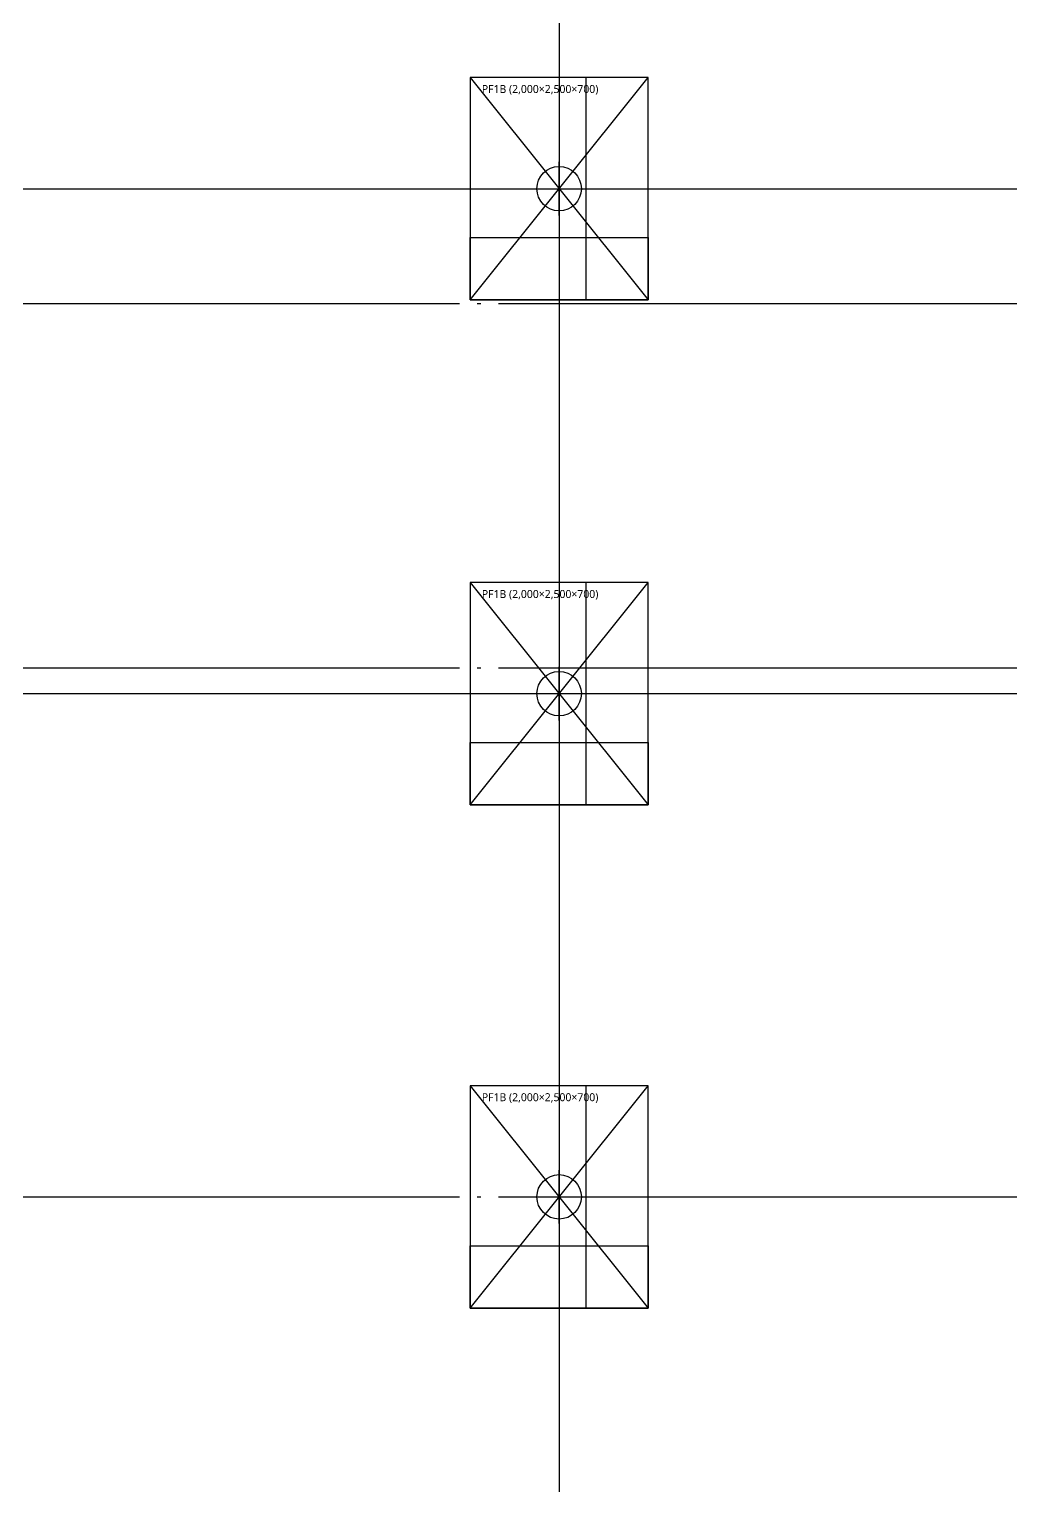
# Model space of a CAD drawing. Header units: millimetres. Extents: x -734060 to 504600, y -7739 to 118800.
# Drawn here: x -257859 to -246821, y 52650 to 69034 of the extents above; entities that cross this region are included whole.
import ezdxf
from ezdxf.enums import TextEntityAlignment as Align
from ezdxf.lldxf.tags import DXFTag

# ---------------------------------------------------------------- set-up
doc = ezdxf.new("R2010")
doc.units = ezdxf.units.MM
doc.header["$LTSCALE"] = 200
for name, pattern in [('CEN-GAUN', [32.2, 30, -1, 0.2, -1]), ('CONTINOUS', [0]), ('H3', [3, 2, -1])]:
    doc.linetypes.add(name, pattern=pattern)
doc.layers.get('DEFPOINTS').update_dxf_attribs({"color": 137})
for name, color, linetype in [('0-PIPE', 7, 'Continuous'), ('0-기초', 4, 'H3'), ('CEN', 1, 'CEN-GAUN'), ('HAT-INS', 250, 'Continuous'), ('S-COL', 2, 'Continuous')]:
    doc.layers.add(name, color=color, linetype=linetype)
doc.styles.add('스타일1', font='malgun.ttf')
tags = doc.linetypes.add('DH-HID2', pattern=[1.2, 0.8, -0.4]).pattern_tags.tags
tags[6:7] = [DXFTag(74, 4), DXFTag(75, 0), DXFTag(340, '0'), DXFTag(46, 1.0), DXFTag(50, 0.0), DXFTag(44, 0.0), DXFTag(45, 0.0)]
tags[4:5] = [DXFTag(74, 4), DXFTag(75, 0), DXFTag(340, '0'), DXFTag(46, 1.0), DXFTag(50, 0.0), DXFTag(44, 0.0), DXFTag(45, 0.0)]

# ---------------------------------------------------------------- blocks, each defined once
blk = doc.blocks.new('X-CEN11')
at = {"layer": 'CEN', "color": 14, "linetype": 'CONTINOUS'}
for p, q in [((43000, 4216), (43000, -48378)), ((-9200, -18660), (76000, -18660)), ((-9200, -24340), (76000, -24340))]:
    blk.add_line(p, q, dxfattribs=at)
blk = doc.blocks.new('X-CEN')
at = {"layer": 'CEN'}
for p, q in [((-9200, -19950), (62000, -19950)), ((-9200, -24050), (62000, -24050)), ((-9200, -30000), (76000, -30000))]:
    blk.add_line(p, q, dxfattribs=at)
blk = doc.blocks.new('파일')
at = {"layer": '0-PIPE', "color": 7, "linetype": 'Continuous'}
for p, q in [((0, -300), (0, 300)), ((-300, 0), (300, 0))]:
    blk.add_line(p, q, dxfattribs=at)
at = {"layer": '0-PIPE', "color": 3, "linetype": 'Continuous'}
blk.add_circle((0, 0), 250, dxfattribs=at)
blk = doc.blocks.new('SS-PF1B')
at = {"layer": '0-기초', "linetype": 'DH-HID2', "ltscale": 2.5}
blk.add_lwpolyline([(-1000, 1250), (-1000, -1250), (1000, -1250), (1000, 1250)], close=True, dxfattribs=at)
at = {"layer": 'DEFPOINTS'}
for p, q in [((-1000, 1250), (1000, -1250)), ((-1000, -1250), (1000, 1250))]:
    blk.add_line(p, q, dxfattribs=at)
for points in [[(1000, -1250), (1000, 1250), (300, 1250), (300, -1250)], [(-1000, -1250), (-1000, -550), (1000, -550), (1000, -1250)]]:
    blk.add_lwpolyline(points, close=True, dxfattribs=at)
at = {"layer": '0-기초'}
blk.add_blockref('파일', (0, 0), dxfattribs=at)
at = {"layer": 'DEFPOINTS', "style": '스타일1'}
blk.add_text('PF1B (2,000×2,500×700)', height=90, dxfattribs=at).set_placement((-214, 1121), align=Align.MIDDLE_CENTER)
blk = doc.blocks.new('X-1F-FD')
at = {"layer": 'S-COL'}
for p in [(43000, -18660), (43000, -24340), (43000, -30000)]:
    blk.add_blockref('SS-PF1B', p, dxfattribs=at)

msp = doc.modelspace()

# ---------------------------------------------------------------- block references
msp.add_blockref('X-1F-FD', (-294900, 85900))
at = {"layer": '0-기초', "color": 252, "linetype": 'CONTINOUS', "ltscale": 3}
msp.add_blockref('X-CEN11', (-294900, 85900), dxfattribs=at)
at = {"layer": 'HAT-INS'}
msp.add_blockref('X-CEN', (-294900, 85900), dxfattribs=at)

doc.saveas('drawing.dxf')
